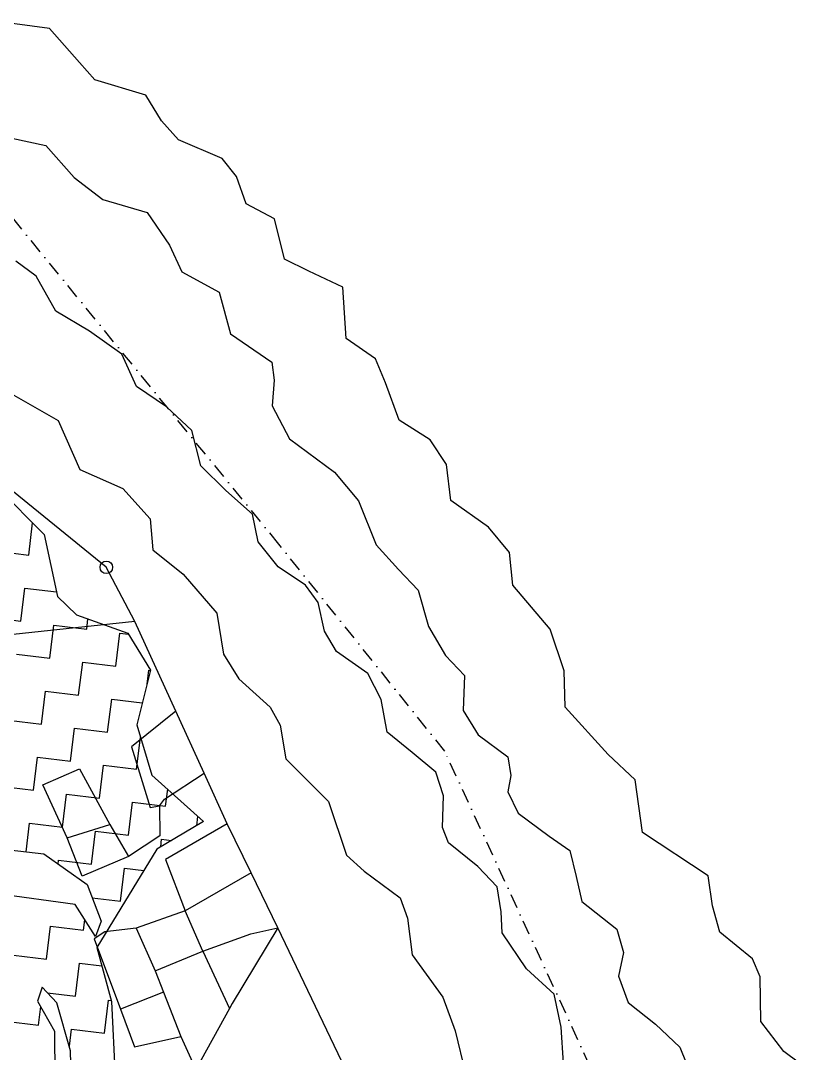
# Model space of a CAD drawing. Header units: metres. Extents: x 302961 to 304417, y 1943136 to 1944048.
# Drawn here: x 304069.7 to 304346.2, y 1943632.3 to 1943991.7 of the extents above; entities that cross this region are included whole.
import ezdxf

# ---------------------------------------------------------------- set-up
doc = ezdxf.new("R2010")
doc.units = ezdxf.units.M
doc.linetypes.add('DASHDOT', pattern=[1, 0.5, -0.25, 0, -0.25])
for name, color, linetype in [('LINE_WATER', 4, 'Continuous'), ('POLY_HATCH', 12, 'Continuous'), ('POLY_PARCEL', 6, 'Continuous'), ('POLY_WATER', 4, 'Continuous'), ('V_BOUND_STREAM_LINE', 7, 'DASHDOT')]:
    doc.layers.add(name, color=color, linetype=linetype)

msp = doc.modelspace()

# ---------------------------------------------------------------- linework, layer by layer
msp.add_circle((304099.48, 1943801.48), 2.17)
at = {"layer": 'LINE_WATER'}
for p, q in [((304066.67, 1943950.82), (304078.45, 1943948.22)), ((304078.45, 1943948.22), (304088.32, 1943937.11)), ((304088.32, 1943937.11), (304098.33, 1943929.48)), ((304098.33, 1943929.48), (304113.68, 1943924.99)), ((304113.68, 1943924.99), (304121.47, 1943913.56)), ((304121.47, 1943913.56), (304125.74, 1943904.3)), ((304075.05, 1943902.75), (304067.99, 1943907.98)), ((304081.91, 1943890.6), (304075.05, 1943902.75)), ((304125.74, 1943904.3), (304138.72, 1943897.18)), ((304138.72, 1943897.18), (304142.64, 1943882.73)), ((304093.61, 1943883.67), (304081.91, 1943890.6)), ((304104.86, 1943875.67), (304093.61, 1943883.67)), ((304142.64, 1943882.73), (304157.04, 1943872.82)), ((304110.04, 1943864.37), (304104.86, 1943875.67)), ((304157.04, 1943872.82), (304157.88, 1943866.6)), ((304157.88, 1943866.6), (304157.23, 1943857.65)), ((304067.34, 1943861.42), (304082.7, 1943852.56)), ((304120.43, 1943857.28), (304110.04, 1943864.37)), ((304157.23, 1943857.65), (304163.26, 1943846.14)), ((304129.23, 1943849.09), (304120.43, 1943857.28)), ((304082.7, 1943852.56), (304090.3, 1943835.57)), ((304132.34, 1943836.75), (304129.23, 1943849.09)), ((304163.26, 1943846.14), (304178.92, 1943834.62)), ((304141.1, 1943828.24), (304132.34, 1943836.75)), ((304090.3, 1943835.57), (304105.22, 1943828.86)), ((304178.92, 1943834.62), (304187.17, 1943824.58)), ((304105.22, 1943828.86), (304114.79, 1943818.38)), ((304150.38, 1943819.99), (304141.1, 1943828.24)), ((304187.17, 1943824.58), (304193.33, 1943809.27)), ((304114.79, 1943818.38), (304115.68, 1943807.56)), ((304152.36, 1943810.37), (304150.38, 1943819.99)), ((304115.68, 1943807.56), (304126.19, 1943799.06)), ((304159.31, 1943801.6), (304152.36, 1943810.37)), ((304193.33, 1943809.27), (304201.18, 1943800.74)), ((304168.82, 1943795.27), (304159.31, 1943801.6)), ((304201.18, 1943800.74), (304208.03, 1943793.5)), ((304126.19, 1943799.06), (304137.94, 1943785.52)), ((304173.18, 1943789.24), (304168.82, 1943795.27)), ((304208.03, 1943793.5), (304211.59, 1943780.83)), ((304175.45, 1943779.26), (304173.18, 1943789.24)), ((304137.94, 1943785.52), (304140.28, 1943771.27)), ((304179.52, 1943772.13), (304175.45, 1943779.26)), ((304211.59, 1943780.83), (304217.51, 1943770.79)), ((304190.49, 1943764.49), (304179.52, 1943772.13)), ((304140.28, 1943771.27), (304145.65, 1943762.69)), ((304217.51, 1943770.79), (304224.1, 1943763.87)), ((304195.14, 1943755.51), (304190.49, 1943764.49)), ((304145.65, 1943762.69), (304156.45, 1943752.76)), ((304224.1, 1943763.87), (304223.64, 1943751.69)), ((304197.23, 1943744.1), (304195.14, 1943755.51)), ((304156.45, 1943752.76), (304160, 1943746.51)), ((304223.64, 1943751.69), (304228.87, 1943743.19)), ((304160, 1943746.51), (304161.96, 1943734.86)), ((304205.85, 1943737.06), (304197.23, 1943744.1)), ((304228.87, 1943743.19), (304239.16, 1943735.53)), ((304214.16, 1943730.23), (304205.85, 1943737.06)), ((304239.16, 1943735.53), (304240.26, 1943728.99)), ((304161.96, 1943734.86), (304176.82, 1943720.01)), ((304216.8, 1943721.98), (304214.16, 1943730.23)), ((304240.26, 1943728.99), (304239.13, 1943723.3)), ((304216.5, 1943710.86), (304216.8, 1943721.98)), ((304239.13, 1943723.3), (304242.75, 1943715.87)), ((304176.82, 1943720.01), (304183.05, 1943701.32)), ((304242.75, 1943715.87), (304253.58, 1943707.85)), ((304218.53, 1943705.6), (304216.5, 1943710.86)), ((304253.58, 1943707.85), (304260.71, 1943702.91)), ((304228.78, 1943697.4), (304218.53, 1943705.6)), ((304183.05, 1943701.32), (304189.24, 1943695.68)), ((304260.71, 1943702.91), (304262.96, 1943693.89)), ((304235.44, 1943690.28), (304228.78, 1943697.4)), ((304189.24, 1943695.68), (304201.75, 1943686.47)), ((304262.96, 1943693.89), (304264.96, 1943685.2)), ((304236.89, 1943681.53), (304235.44, 1943690.28)), ((304201.75, 1943686.47), (304204.27, 1943679.41)), ((304264.96, 1943685.2), (304277.06, 1943675.57)), ((304237.21, 1943674.22), (304236.89, 1943681.53)), ((304204.27, 1943679.41), (304205.86, 1943666.64)), ((304277.06, 1943675.57), (304279.42, 1943667.42)), ((304245.64, 1943661.71), (304237.21, 1943674.22)), ((304279.42, 1943667.42), (304277.69, 1943659.19)), ((304205.86, 1943666.64), (304216.53, 1943651.84)), ((304255.34, 1943652.92), (304245.64, 1943661.71)), ((304277.69, 1943659.19), (304281.09, 1943650.04)), ((304257.75, 1943641.47), (304255.34, 1943652.92)), ((304216.53, 1943651.84), (304220.82, 1943640.14)), ((304281.09, 1943650.04), (304290.52, 1943642.48)), ((304290.52, 1943642.48), (304299.02, 1943634.45)), ((304220.82, 1943640.14), (304224.48, 1943625.26)), ((304258.57, 1943628.92), (304257.75, 1943641.47)), ((304299.02, 1943634.45), (304303.4, 1943623.73))]:
    msp.add_line(p, q, dxfattribs=at)
at = {"layer": 'POLY_HATCH'}
for p, q in [((304061.88, 1943828.89), (304077.83, 1943812.93)), ((304077.83, 1943812.93), (304082.57, 1943791.33)), ((304082.57, 1943791.33), (304089.15, 1943784.92)), ((304089.15, 1943784.92), (304106.97, 1943778.54)), ((304106.97, 1943778.54), (304114.87, 1943765.66)), ((304114.87, 1943765.66), (304110.1, 1943746.62)), ((304110.1, 1943746.62), (304115.34, 1943729.16)), ((304115.34, 1943729.16), (304133.36, 1943712.95)), ((304133.36, 1943712.95), (304117.11, 1943703.43)), ((304062.63, 1943703.55), (304077.77, 1943701.71)), ((304117.11, 1943703.43), (304096.17, 1943669.2)), ((304077.77, 1943701.71), (304092.78, 1943691.03)), ((304092.78, 1943691.03), (304097.75, 1943678.32)), ((304088.67, 1943684.08), (304058.89, 1943688.18)), ((304095.7, 1943672.98), (304088.67, 1943684.08)), ((304097.75, 1943678.32), (304095.7, 1943672.98)), ((304096.17, 1943669.2), (304101.33, 1943650.41)), ((304077.19, 1943655.4), (304075.61, 1943650.43)), ((304082.33, 1943649.93), (304077.19, 1943655.4)), ((304075.61, 1943650.43), (304081.44, 1943640.04)), ((304087.07, 1943633.22), (304082.33, 1943649.93)), ((304101.33, 1943650.41), (304102.64, 1943622.09)), ((304081.44, 1943640.04), (304081.54, 1943622.28)), ((304087.4, 1943614.79), (304087.07, 1943633.22))]:
    msp.add_line(p, q, dxfattribs=at)
at = {"layer": 'POLY_HATCH', "linetype": 'Continuous'}
for p, q in [((304072.5, 1943805.75), (304073.86, 1943816.9)), ((304061.01, 1943807.15), (304072.5, 1943805.75)), ((304069.7, 1943782.77), (304071.1, 1943794.26)), ((304071.1, 1943794.26), (304082.22, 1943792.9)), ((304058.21, 1943784.17), (304069.7, 1943782.77)), ((304092.67, 1943779.97), (304093.1, 1943783.5)), ((304079.79, 1943769.88), (304081.19, 1943781.37)), ((304081.19, 1943781.37), (304092.67, 1943779.97)), ((304102.76, 1943767.08), (304104.16, 1943778.57)), ((304104.16, 1943778.57), (304107.18, 1943778.2)), ((304068.3, 1943771.28), (304079.79, 1943769.88)), ((304089.87, 1943757), (304091.27, 1943768.48)), ((304091.27, 1943768.48), (304102.76, 1943767.08)), ((304113.65, 1943760.79), (304114.25, 1943765.68)), ((304114.25, 1943765.68), (304114.86, 1943765.61)), ((304076.98, 1943746.91), (304078.39, 1943758.4)), ((304078.39, 1943758.4), (304089.87, 1943757)), ((304099.96, 1943744.11), (304101.36, 1943755.6)), ((304101.36, 1943755.6), (304112.02, 1943754.3)), ((304065.5, 1943748.31), (304076.98, 1943746.91)), ((304087.07, 1943734.02), (304088.47, 1943745.51)), ((304088.47, 1943745.51), (304099.96, 1943744.11)), ((304110.05, 1943731.22), (304111.4, 1943742.29)), ((304074.18, 1943723.93), (304075.58, 1943735.42)), ((304075.58, 1943735.42), (304087.07, 1943734.02)), ((304097.16, 1943721.13), (304098.56, 1943732.62)), ((304098.56, 1943732.62), (304110.05, 1943731.22)), ((304062.7, 1943725.33), (304074.18, 1943723.93)), ((304084.27, 1943711.05), (304085.67, 1943722.53)), ((304085.67, 1943722.53), (304097.16, 1943721.13)), ((304120.13, 1943718.33), (304120.85, 1943724.21)), ((304107.25, 1943708.24), (304108.65, 1943719.73)), ((304108.65, 1943719.73), (304120.13, 1943718.33)), ((304130.97, 1943711.55), (304131.36, 1943714.75)), ((304071.57, 1943702.46), (304072.78, 1943712.45)), ((304072.78, 1943712.45), (304084.27, 1943711.05)), ((304094.36, 1943698.16), (304095.76, 1943709.65)), ((304095.76, 1943709.65), (304107.25, 1943708.24)), ((304118.41, 1943704.19), (304118.73, 1943706.84)), ((304118.73, 1943706.84), (304122.21, 1943706.42)), ((304082.71, 1943698.2), (304082.87, 1943699.56)), ((304082.87, 1943699.56), (304094.36, 1943698.16)), ((304104.45, 1943685.27), (304105.85, 1943696.76)), ((304105.85, 1943696.76), (304112.53, 1943695.94)), ((304094.56, 1943686.48), (304104.45, 1943685.27)), ((304091.56, 1943675.18), (304092, 1943678.82)), ((304078.67, 1943665.1), (304080.07, 1943676.58)), ((304080.07, 1943676.58), (304091.56, 1943675.18)), ((304067.18, 1943666.5), (304078.67, 1943665.1)), ((304088.76, 1943652.21), (304090.16, 1943663.69)), ((304090.16, 1943663.69), (304097.94, 1943662.75)), ((304079.08, 1943653.39), (304088.76, 1943652.21)), ((304098.85, 1943639.32), (304100.25, 1943650.81)), ((304100.25, 1943650.81), (304101.26, 1943650.68)), ((304075.87, 1943642.12), (304076.66, 1943648.57)), ((304064.38, 1943643.52), (304075.87, 1943642.12)), ((304086.63, 1943634.76), (304087.36, 1943640.72)), ((304087.36, 1943640.72), (304098.85, 1943639.32))]:
    msp.add_line(p, q, dxfattribs=at)
at = {"layer": 'POLY_PARCEL'}
for p, q in [((304109.4, 1943782.6), (303946.07, 1943765.2)), ((304123.67, 1943751.36), (304108.25, 1943738.95)), ((304108.25, 1943738.95), (304114.74, 1943717.85)), ((304077.45, 1943725.81), (304090.2, 1943731.3)), ((304090.2, 1943731.3), (304100.72, 1943711.91)), ((304119.76, 1943720.81), (304133.54, 1943729.77)), ((304085.86, 1943707.29), (304077.45, 1943725.81)), ((304114.74, 1943717.85), (304118.03, 1943718.45)), ((304118.03, 1943718.45), (304119.76, 1943720.81)), ((304118.03, 1943718.45), (304118.17, 1943707.98)), ((304085.86, 1943707.29), (304100.72, 1943711.91)), ((304100.72, 1943711.91), (304107.23, 1943700.86)), ((304141.58, 1943712.18), (304120.14, 1943699.8)), ((304091.09, 1943693.98), (304085.86, 1943707.29)), ((304118.17, 1943707.98), (304107.23, 1943700.86)), ((304107.23, 1943700.86), (304091.09, 1943693.98)), ((304120.14, 1943699.8), (304126.87, 1943681.97)), ((304149.86, 1943695.13), (304126.87, 1943681.97)), ((304126.87, 1943681.97), (304109.88, 1943675.92)), ((304133.02, 1943667.87), (304126.87, 1943681.97)), ((304098.98, 1943674.63), (304095.28, 1943672.2)), ((304109.88, 1943675.92), (304098.98, 1943674.63)), ((304109.88, 1943675.92), (304116.45, 1943660.98)), ((304159.17, 1943675.95), (304143.31, 1943649.61)), ((304149.75, 1943673.94), (304159.17, 1943675.95)), ((304095.28, 1943672.2), (304104.43, 1943647.69)), ((304133.02, 1943667.87), (304149.75, 1943673.94)), ((304116.45, 1943660.98), (304133.02, 1943667.87)), ((304133.02, 1943667.87), (304142.36, 1943647.89)), ((304116.45, 1943660.98), (304119.39, 1943653.55)), ((304119.39, 1943653.55), (304104.43, 1943647.69)), ((304119.39, 1943653.55), (304125.47, 1943638.16)), ((304143.31, 1943649.61), (304142.36, 1943647.89)), ((304104.43, 1943647.69), (304109.31, 1943634.63)), ((304142.36, 1943647.89), (304130.64, 1943626.72)), ((304109.31, 1943634.63), (304125.47, 1943638.16)), ((304125.47, 1943638.16), (304130.64, 1943626.72))]:
    msp.add_line(p, q, dxfattribs=at)
at = {"layer": 'POLY_WATER'}
for p, q in [((304079.69, 1943988.98), (304059.56, 1943991.73)), ((304090.16, 1943977.12), (304079.69, 1943988.98)), ((304095.47, 1943971.18), (304090.16, 1943977.12)), ((304113.21, 1943965.79), (304095.47, 1943971.18)), ((304118.75, 1943956.88), (304113.21, 1943965.79)), ((304124.57, 1943950.29), (304118.75, 1943956.88)), ((304139.81, 1943943.73), (304124.57, 1943950.29)), ((304144.8, 1943937.54), (304139.81, 1943943.73)), ((304148.2, 1943928.01), (304144.8, 1943937.54)), ((304158, 1943922.7), (304148.2, 1943928.01)), ((304161.45, 1943908.75), (304158, 1943922.7)), ((304169.91, 1943904.49), (304161.45, 1943908.75)), ((304181.74, 1943898.93), (304169.91, 1943904.49)), ((304182.96, 1943881.14), (304181.74, 1943898.93)), ((304193.13, 1943874.02), (304182.96, 1943881.14)), ((304196.67, 1943865.65), (304193.13, 1943874.02)), ((304201.43, 1943852.73), (304196.67, 1943865.65)), ((304099.48, 1943801.48), (304032.21, 1943856.18)), ((304212.21, 1943845.83), (304201.43, 1943852.73)), ((304217.79, 1943837.21), (304212.21, 1943845.83)), ((304219.35, 1943824.67), (304217.79, 1943837.21)), ((304232.5, 1943815.43), (304219.35, 1943824.67)), ((304239.81, 1943806.6), (304232.5, 1943815.43)), ((304240.94, 1943795.29), (304239.81, 1943806.6)), ((304109.4, 1943782.6), (304099.48, 1943801.48)), ((304253.92, 1943779.89), (304240.94, 1943795.29)), ((304123.67, 1943751.36), (304109.4, 1943782.6)), ((304258.79, 1943765.48), (304253.92, 1943779.89)), ((304259.16, 1943752.79), (304258.79, 1943765.48)), ((304133.54, 1943729.77), (304123.67, 1943751.36)), ((304274.07, 1943736.27), (304259.16, 1943752.79)), ((304283.45, 1943727.49), (304274.07, 1943736.27)), ((304141.58, 1943712.18), (304133.54, 1943729.77)), ((304286.08, 1943709.23), (304283.45, 1943727.49)), ((304149.86, 1943695.13), (304141.58, 1943712.18)), ((304308.82, 1943694.12), (304286.08, 1943709.23)), ((304159.17, 1943675.95), (304149.86, 1943695.13)), ((304310.34, 1943683.64), (304308.82, 1943694.12)), ((304312.9, 1943674.51), (304310.34, 1943683.64)), ((304181.42, 1943629.48), (304159.17, 1943675.95)), ((304324.28, 1943665.18), (304312.9, 1943674.51)), ((304326.91, 1943658.98), (304324.28, 1943665.18)), ((304327.21, 1943643.37), (304326.91, 1943658.98)), ((304335.22, 1943632.98), (304327.21, 1943643.37)), ((304346.15, 1943624.89), (304335.22, 1943632.98))]:
    msp.add_line(p, q, dxfattribs=at)
at = {"layer": 'V_BOUND_STREAM_LINE', "ltscale": 10}
for p, q in [((304159.5, 1943809.54), (304067.29, 1943922.61)), ((304217.25, 1943737.5), (304159.5, 1943809.54)), ((304284.67, 1943591.21), (304217.25, 1943737.5))]:
    msp.add_line(p, q, dxfattribs=at)

doc.saveas('drawing.dxf')
